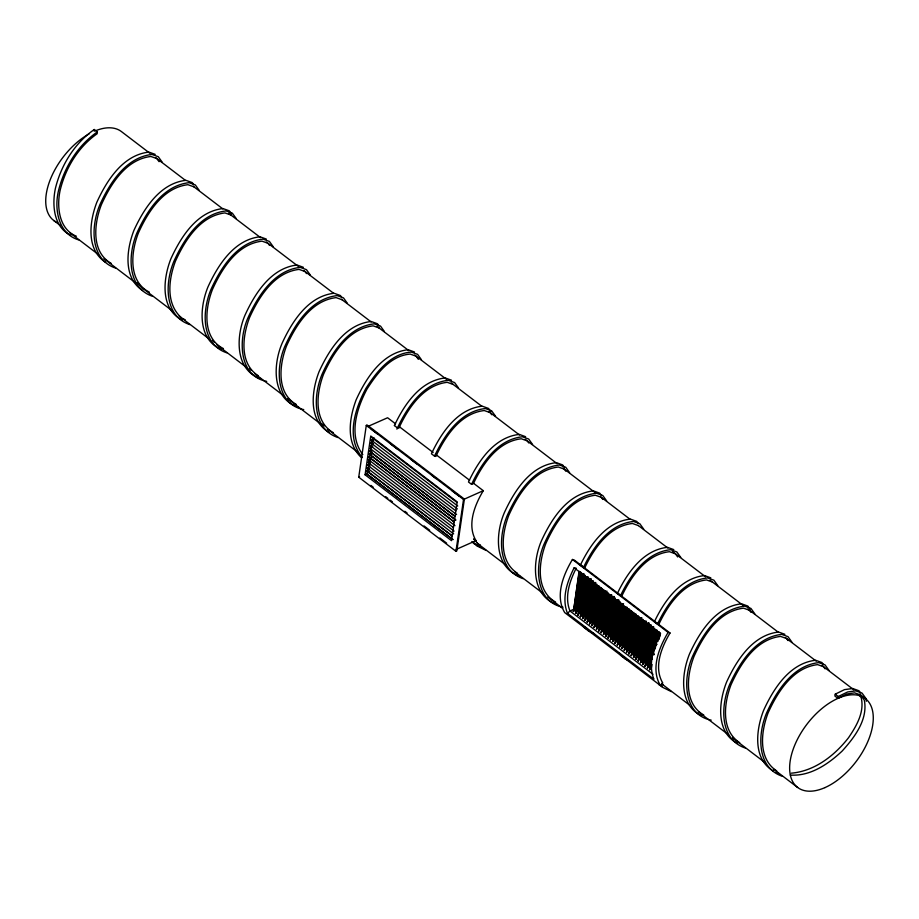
<?xml version="1.0" encoding="UTF-8"?>
<svg xmlns="http://www.w3.org/2000/svg" width="919" height="919" viewBox="0 0 919 919"><rect width="100%" height="100%" fill="white"/><g stroke="black" fill="none" stroke-linecap="round" stroke-linejoin="round"><path stroke-width="1.38" d="M94.255 131.233L94.289 129.499L97.38 131.842L97.138 133.749C78.172 147.051 65.548 168.051 60.126 190.359C56.61 206.649 58.793 229.141 76.369 236.217M358.732 477.191L366.29 425.382L367.152 425.003L464.382 499.109L456.823 550.918L455.962 551.297L358.732 477.191L359.593 476.812M365.084 474.801L370.748 436.008L457.168 501.877L451.516 540.671L365.084 474.801L367.6 473.687M455.962 551.297L463.521 499.488L483.279 490.689L473.021 482.877M580.578 571.813L575.156 609.044L573.479 611.468L579.05 571.388M573.479 611.468L579.315 571.48M573.215 611.388L574.88 608.964L579.108 579.992M579.51 577.235L580.107 573.1M582.899 573.571L577.465 610.813L575.799 613.237L581.359 573.157M575.799 613.237L581.635 573.238M577.04 606.54L577.637 602.404M579.05 592.755L579.452 589.998M579.855 587.23L580.257 584.473M575.535 613.145L577.201 610.721L578.2 603.829M578.602 601.072L582.635 573.49M585.219 575.34L579.786 612.571L578.12 615.006L583.887 573.536M578.12 615.006L583.944 575.007M577.844 614.914L579.51 612.491L584.748 576.627M587.528 577.098L582.095 614.34L580.429 616.764L586 576.684M580.429 616.764L586.265 576.764M580.165 616.683L581.83 614.248L586.46 582.531M586.862 579.774L587.264 577.017M589.849 578.867L584.415 616.109L582.749 618.533L588.516 577.063M582.749 618.533L588.585 578.533M582.474 618.441L584.139 616.017L585.552 606.368M585.954 603.599L589.378 580.153M592.158 580.636L586.724 617.867L585.058 620.291L590.825 578.832M585.058 620.291L591.101 578.924M586.862 615.018L591.687 581.922M594.478 582.393L589.045 619.636L587.379 622.06L593.146 580.601M587.379 622.06L593.214 582.06M587.103 621.968L588.769 619.544L589.171 616.787M589.573 614.03L591.997 597.476M592.399 594.719L594.007 583.691M596.787 584.162L591.354 621.393L589.688 623.829L595.259 583.737M589.688 623.829L595.73 582.451M591.285 619.934L594.708 596.488M595.11 593.731L596.316 585.449M599.108 585.92L593.674 623.162L592.008 625.586L597.568 585.506M592.008 625.586L597.844 585.587M593.8 620.314L593.674 623.162M594.202 617.557L598.637 587.218M601.417 587.689L595.983 624.931L594.317 627.355L599.889 587.264M594.317 627.355L600.153 587.356M595.914 623.461L599.337 600.015M599.739 597.258L600.946 588.976M603.737 589.458L598.303 626.689L596.638 629.113L602.198 589.033M596.638 629.113L602.473 589.125M603.266 590.745L598.303 626.689M606.046 591.216L600.612 628.458L598.947 630.882L604.518 590.802M598.947 630.882L604.782 590.883M600.544 626.988L602.967 610.434M603.369 607.677L605.782 591.135M608.367 592.985L602.933 630.216L601.267 632.651L607.034 591.181M601.267 632.651L607.103 592.652M607.689 595.65L602.933 630.216M610.675 594.742L605.242 631.985L603.576 634.409L609.148 594.329M603.576 634.409L609.412 594.409M605.173 630.514L607.597 613.972M607.999 611.204L610.411 594.662M612.996 596.511L607.562 633.754L605.897 636.178L611.663 594.708M605.897 636.178L611.732 596.178M605.621 636.086L607.298 633.662L612.72 596.42M615.305 598.28L609.883 635.511L608.206 637.935L613.972 596.477M608.206 637.935L614.248 596.569M609.814 634.041L615.041 598.189M617.625 600.038L612.192 637.281L610.526 639.704L616.086 599.625M610.526 639.704L616.362 599.705M610.25 639.613L611.928 637.189L617.35 599.958M619.934 601.807L614.512 639.038L612.835 641.473L618.602 600.004M612.835 641.473L618.878 600.096M614.443 637.579L619.67 601.715M622.255 603.565L616.821 640.807L615.156 643.231L620.716 603.151M615.156 643.231L620.991 603.232M614.891 643.139L616.557 640.715L621.382 607.62M624.369 606.712L619.142 642.576L617.476 645L623.036 604.909M617.476 645L623.507 603.622M617.2 644.908L618.866 642.484L620.474 631.445M620.876 628.688L624.104 606.62M626.884 607.103L621.451 644.334L619.785 646.758L625.357 606.678M619.785 646.758L625.621 606.77M619.521 646.677L621.187 644.253L623.197 630.457M623.599 627.7L626.413 608.389M629.205 608.86L623.771 646.103L622.106 648.527L627.666 608.447M622.106 648.527L627.941 608.527M621.83 648.435L623.496 646.011L628.734 610.159M631.514 610.63L626.08 647.861L624.415 650.296L629.986 610.205M624.415 650.296L630.25 610.296M624.15 650.204L625.816 647.78L627.826 633.984M628.228 631.227L631.043 611.916M633.834 612.387L628.401 649.63L626.735 652.053L632.295 611.974M626.735 652.053L632.571 612.054M626.459 651.962L628.125 649.538L633.363 613.685M636.143 614.156L630.71 651.399L629.044 653.823L634.615 613.731M629.044 653.823L634.88 613.823M628.78 653.731L630.445 651.307L631.445 644.414M631.847 641.657L634.271 625.104M634.673 622.347L635.672 615.443M638.464 615.925L633.03 653.156L631.364 655.58L636.924 615.5M631.364 655.58L637.2 615.592M631.089 655.5L632.754 653.076L636.982 624.104M637.384 621.347L637.993 617.212M640.773 617.683L635.339 654.925L633.673 657.349L639.245 617.269M633.673 657.349L639.509 617.35M633.409 657.257L635.075 654.833L636.074 647.941M636.476 645.184L640.509 617.602M643.093 619.452L637.66 656.683L635.994 659.118L641.761 617.648M635.994 659.118L641.83 619.119M635.718 659.026L637.384 656.603L641.611 627.631M642.013 624.874L642.622 620.739M645.402 621.21L639.969 658.452L638.303 660.876L643.874 620.796M638.303 660.876L644.139 620.876M638.039 660.784L639.704 658.36L645.138 621.129M647.723 622.979L642.289 660.221L640.623 662.645L646.39 621.175M640.623 662.645L646.459 622.645M640.348 662.553L642.013 660.129L647.252 624.265M650.032 624.748L644.598 661.979L642.932 664.403L648.699 622.944M642.932 664.403L648.975 623.036M644.736 659.13L649.561 626.034M652.352 626.505L646.919 663.748L645.253 666.172L651.02 624.702M645.253 666.172L651.089 626.172M644.977 666.08L646.654 663.656L649.871 641.588M650.273 638.831L651.881 627.803M654.661 628.274L649.239 665.505L647.562 667.941L653.133 627.849M647.562 667.941L653.604 626.563M649.365 662.668L654.19 629.561M651.95 664.517L651.548 667.274L649.607 669.606L655.442 629.618M649.882 669.698L655.718 629.699M654.098 647.884L656.511 631.33M653.363 654.856L656.982 630.032M655.35 647.929L657.763 631.376M656.017 645.264L658.027 631.468M658.015 638.613L658.82 633.088M657.889 641.451L659.291 631.801M659.268 638.659L660.072 633.145M659.945 635.994L660.347 633.237M837.967 698.383L838.231 696.522L835.153 694.167L834.877 696.028L837.967 698.383L846.893 693.994L854.659 692.857L860.644 694.994L864.319 700.152C868.133 719.669 854.475 737.371 842.183 751.03C828.272 764.103 810.259 776.498 790.34 775.062M574.134 567.816C567.172 581.612 561.452 598.223 567.482 613.364L653.914 679.233C647.884 664.104 653.604 647.481 660.554 633.696L574.134 567.816L576.19 568.218C569.654 581.164 564.3 596.764 569.952 610.974L652.972 674.247M398.8 428.254C408.082 408.162 423.372 385.061 447.208 382.315L453.193 384.441M435.847 456.49C445.129 436.399 460.419 413.286 484.256 410.54L490.229 412.677L491.699 414.733M473.469 483.509C482.705 463.842 497.937 441.419 521.291 438.777L527.276 440.902L528.747 442.969M394.412 425.543C404.199 404.624 420.328 380.604 445.233 377.95L451.528 380.225M396.893 429.15C406.738 407.806 422.901 383.062 448.311 380.305L454.606 382.568L458.501 387.99M434.538 456.123C444.325 435.204 460.453 411.195 485.358 408.541L491.654 410.804L495.548 416.227M525.611 436.686L519.315 434.411C494.411 437.076 478.282 461.085 468.495 482.004L471.562 484.382C481.361 463.452 497.489 439.431 522.394 436.766L528.689 439.041L532.583 444.463M638.395 525.599L632.421 523.474C609.148 526.093 593.927 548.402 584.691 567.988L580.337 565.219C590.078 544.818 606.126 521.647 630.434 519.109L636.729 521.383L638.291 523.543M583.427 567.563C593.157 547.173 609.205 523.991 633.524 521.464L639.819 523.727L643.714 529.149M677.648 556.925L675.442 553.835L669.457 551.699C646.195 554.329 630.974 576.627 621.738 596.213L617.373 593.444C627.114 573.054 643.162 549.872 667.481 547.345L673.776 549.608M620.463 595.799C630.204 575.397 646.252 552.227 670.56 549.7L676.855 551.963L680.749 557.385M712.478 582.06L706.504 579.935C683.231 582.554 668.01 604.863 658.774 624.449L657.499 624.024C667.24 603.634 683.288 580.463 707.607 577.925L713.902 580.188L717.796 585.621M483.279 490.689C474.709 505.025 466.691 524.979 475.985 540.636L456.192 549.401M572.434 559.464C563.313 574.708 554.777 595.949 564.703 612.594L660.393 685.517L662.737 682.978C653.432 667.32 661.45 647.355 670.02 633.019L574.329 560.096L572.434 559.464L668.113 632.398L670.02 633.019M668.113 632.398C659.003 647.642 650.468 668.883 660.393 685.517M584.794 620.21L586.724 617.867M589.424 623.737L591.354 621.393M591.733 625.506L592.847 623.886M594.053 627.263L595.983 624.931M596.362 629.033L597.476 627.413M598.683 630.79L600.612 628.458M600.992 632.559L602.106 630.939M603.312 634.317L605.242 631.985M607.941 637.855L609.883 635.511M612.571 641.382L614.512 639.038M642.668 664.322L644.598 661.979M647.298 667.849L649.239 665.505M649.607 669.606L650.721 667.998M567.482 613.364L569.952 610.974L576.833 607.918M373.849 438.007L371.368 440.281L373.78 437.835M373.447 440.787L370.954 443.073L373.378 440.626M373.034 443.578L370.552 445.864L372.976 443.417M372.632 446.37L370.15 448.656L372.563 446.197M455.031 516.444L369.737 451.436L371.333 449.747M369.737 451.436L371.391 449.919M455.767 520.097L369.335 454.227L371.747 451.78M369.335 454.227L371.816 451.941M454.216 522.026L368.921 457.019L371.345 454.572M371 457.524L368.519 459.799L370.931 457.352M370.598 460.304L368.117 462.59L370.529 460.143M370.196 463.096L367.703 465.382L370.127 462.935M369.783 465.887L367.301 468.173L369.714 465.726M452.182 535.961L366.888 470.953L369.312 468.506M366.888 470.953L369.381 468.679M452.918 539.614L366.486 473.744L368.898 471.298M366.486 473.744L368.967 471.458M659.463 636.821L579.866 576.156L581.451 574.467M579.866 576.156L581.52 574.628M581.038 577.258L579.452 578.947L657.924 638.751M580.705 580.211L579.05 581.727L580.636 580.038M580.303 582.991L578.637 584.518L580.234 582.83M580.716 585.024L578.235 587.31L580.647 584.863M579.487 588.574L577.821 590.09L579.418 588.413M652.479 650.089L577.419 592.881L579.843 590.435M577.419 592.881L579.073 591.365M654.339 654.615L577.017 595.673L578.602 593.984M577.017 595.673L578.671 594.145M651.663 655.672L576.604 598.464L578.2 596.776M577.856 599.728L576.202 601.244L577.787 599.567M577.454 602.519L575.788 604.036L577.385 602.347M577.867 604.541L575.386 606.827L577.81 604.38M94.289 129.499C74.508 143.284 61.182 165.041 55.427 188.269C51.912 204.707 53.532 227.395 70.889 235.253M97.38 131.842L97.184 132.003C77.483 145.776 64.261 167.488 58.517 190.612C54.072 208.9 58.115 233.736 78.666 239.905M399.489 426.83L397.49 427.921L394.4 425.566M436.525 455.054L434.526 456.146L431.436 453.791C441.223 432.872 457.352 408.84 482.268 406.187L488.563 408.45L490.907 411.701M471.562 484.382L473.572 483.291M835.371 694.086L844.515 689.629L852.683 688.503L858.978 690.766L860.54 692.937M838.461 696.43L847.605 691.984L855.773 690.858L862.068 693.121L865.962 698.543L866.33 701.254M367.784 426.519L387.588 417.754L395.561 423.831M464.382 499.109L463.521 499.488L366.29 425.382M791.328 773.178C814.716 771.133 834.509 755.648 848.547 737.704C856.359 726.148 864.618 712.282 861.229 697.797L859.759 695.729M266.682 381.374C238.136 375.871 238.458 338.743 248.119 317.48C258.044 295.723 274.23 270.232 300.145 267.383L306.441 269.646L310.335 275.068M303.729 409.61C275.172 404.096 275.493 366.98 285.154 345.716C295.079 323.959 311.265 298.468 337.193 295.608L343.488 297.882L347.382 303.304M563.014 607.229C534.467 601.715 534.789 564.599 544.439 543.336C554.375 521.578 570.561 496.088 596.477 493.227L602.772 495.502L606.666 500.924M711.18 720.151C682.622 714.637 682.955 677.521 692.604 656.258C702.541 634.501 718.727 609.01 744.643 606.161L750.938 608.424L754.832 613.846M580.337 565.219L581.601 565.633M617.373 593.444L618.648 593.869M193.898 186.821L187.924 184.696C163.111 187.637 147.775 212.163 138.355 233.058C130.935 251.932 127.948 281.386 149.326 292.127M230.945 215.046L224.96 212.921C200.147 215.873 184.811 240.399 175.403 261.295C168.568 279.468 165.477 303.994 181.824 318.123M342.063 299.743L336.09 297.618C311.277 300.57 295.941 325.096 286.521 345.981C279.307 364.625 276.114 393.01 296.355 404.486M379.11 327.98L373.125 325.854C348.312 328.795 332.977 353.321 323.568 374.217C316.354 392.85 313.161 421.235 333.39 432.723M155.196 154.369L148.901 152.106C122.974 154.955 106.788 180.446 96.863 202.203C89.476 221.284 85.846 249.52 105.582 262.329M266.315 239.066L260.02 236.792C234.104 239.652 217.918 265.143 207.981 286.9C199.653 307.049 197.08 339.525 221.399 349.323M303.362 267.291L297.067 265.028C271.139 267.877 254.954 293.379 245.028 315.125C236.045 336.09 234.586 370.001 260.789 378.72M414.48 351.988L408.185 349.725C382.27 352.574 366.084 378.065 356.147 399.822C349.254 418.214 345.487 443.107 361.649 457.823M710.812 577.844L704.517 575.57C680.209 578.108 664.161 601.279 654.42 621.681L657.499 624.024M784.895 634.305L778.6 632.042C752.672 634.891 736.487 660.382 726.561 682.139C718.784 701.645 715.441 732.271 737.624 743.414M111.153 263.339C90.912 251.852 94.106 223.466 101.32 204.834C110.728 183.938 126.064 159.412 150.877 156.46L156.862 158.585L159.067 161.687M115.714 268.141C89.499 259.422 90.97 225.511 99.953 204.558C109.878 182.801 126.064 157.31 151.98 154.449L158.275 156.724L162.181 162.146M142.629 290.553C122.882 277.756 126.512 249.508 133.898 230.439C143.835 208.682 160.021 183.191 185.937 180.331L192.232 182.594L193.794 184.765M152.749 296.377C126.546 287.658 128.005 253.747 136.988 232.783C146.914 211.037 163.1 185.535 189.027 182.686L195.322 184.949L199.216 190.371M182.961 318.675L185.224 319.801M182.008 319.938C159.826 308.795 163.157 278.17 170.945 258.664C180.871 236.907 197.057 211.416 222.984 208.567L229.279 210.83L231.611 214.081M189.796 324.602C163.582 315.883 165.052 281.972 174.036 261.019C183.961 239.262 200.147 213.771 226.063 210.922L232.358 213.185L236.263 218.607M223.409 348.588C202.031 337.859 205.017 308.393 212.438 289.519C221.858 268.624 237.194 244.098 262.007 241.157L267.98 243.282L269.451 245.35M226.832 352.839C200.629 344.12 202.088 310.208 211.071 289.255C220.997 267.498 237.182 242.007 263.11 239.147L269.405 241.41L273.299 246.832M258.182 375.699C239.158 363.384 242.432 336.205 249.486 317.756C258.894 296.86 274.23 272.334 299.043 269.393L305.028 271.519L306.498 273.575M297.825 406.945C271.622 398.226 273.081 364.315 282.064 343.361C292.001 321.604 308.187 296.113 334.102 293.264L340.398 295.527L341.96 297.699M329.002 432.286C308.003 420.362 311.541 390.851 319.111 371.586C329.036 349.84 345.222 324.35 371.15 321.489L377.445 323.752L378.996 325.923M337.951 437.536C311.748 428.817 313.207 394.906 322.201 373.941C332.127 352.195 348.312 326.693 374.228 323.844L380.523 326.107L384.418 331.529M480.419 545.093L478.156 543.968L473.928 539.281M480.683 546.954L473.653 543.485L471.906 541.544M486.117 550.458L476.731 545.84L473.251 541.946M517.466 573.318C498.443 561.004 501.728 533.824 508.77 515.375C518.19 494.479 533.525 469.954 558.338 467.013L564.312 469.138L565.782 471.194M520.074 576.339C493.871 567.62 495.33 533.709 504.313 512.745C514.249 490.999 530.435 465.496 556.351 462.648L562.646 464.911L564.209 467.082M523.164 578.683C496.961 569.964 498.42 536.053 507.403 515.099C517.328 493.342 533.514 467.851 559.441 465.003L565.736 467.266L569.631 472.688M555.639 602.117C535.398 590.618 538.603 562.233 545.806 543.6C555.225 522.716 570.561 498.19 595.374 495.238L601.359 497.363L602.83 499.431M557.109 604.564C530.906 595.845 532.377 561.934 541.36 540.981C551.285 519.224 567.471 493.733 593.398 490.884L599.693 493.147L601.244 495.318M587.115 629.331L584.771 628.182L581.463 624.495M593.72 633.421L587.861 630.537L584.553 626.85M625.334 658.142L621.818 656.407L618.498 652.72M629.595 661.071L624.897 658.762L623.243 656.924M658.854 684.644L662.369 686.378M671.329 691.616L661.944 686.998L658.636 683.311M703.805 715.039C683.564 703.552 686.769 675.166 693.971 656.534C703.391 635.638 718.727 611.112 743.54 608.171L749.525 610.296L750.995 612.353M701.76 715.763C678.475 705.321 681.484 673.707 689.526 653.903C699.451 632.146 715.637 606.655 741.553 603.806L747.859 606.069L750.191 609.331M739.715 742.713C720.691 730.387 723.977 703.207 731.019 684.758C740.438 663.863 755.774 639.337 780.576 636.396L786.561 638.521L788.031 640.589M745.401 748.077C719.198 739.358 720.668 705.447 729.652 684.483C739.577 662.737 755.763 637.246 781.69 634.386L787.985 636.66L791.879 642.082M773.499 771.064C752.489 759.128 756.038 729.629 763.609 710.364C773.534 688.618 789.72 663.116 815.635 660.267L821.942 662.53L823.493 664.701M775.843 772.224L779.358 773.959M782.448 776.314C756.245 767.583 757.704 733.672 766.687 712.719C776.624 690.962 792.81 665.471 818.726 662.622L825.021 664.885L828.915 670.307M776.75 770.938C757.727 758.623 761.012 731.444 768.054 712.995C777.474 692.099 792.81 667.573 817.623 664.632L823.608 666.757L825.067 668.825M149.889 153.278L121.365 131.532A55.875 30.867 -52.7 0 0 95.392 130.82M155.598 157.62L185.259 180.227M193.243 186.316L222.915 208.935M228.613 213.277L260.559 237.63M266.269 241.973L298.216 266.326M303.913 270.668L333.586 293.276M341.569 299.364L371.23 321.983M376.939 326.325L408.886 350.679M414.595 355.021L446.542 379.375M451.103 382.855L481.912 406.336M488.759 411.551L519.557 435.032M525.266 439.374L557.213 463.727M562.922 468.07L594.869 492.423M600.566 496.765L630.239 519.384M638.223 525.461L667.883 548.08M672.455 551.549L705.539 576.776M710.1 580.257L743.195 605.472M747.756 608.952L778.565 632.433M785.4 637.648L816.21 661.129M821.919 665.471L853.866 689.824M859.564 694.167L865.273 698.52M398.972 426.439L433.148 452.493M435.434 454.227L469.609 480.269M659.808 633.88L580.199 573.203L659.876 634.041M579.797 575.995L659.394 636.66M579.384 578.775L658.992 639.452M578.981 581.566L656.373 640.669M578.568 584.358L657.108 644.322M371.207 429.127L378.042 434.331M390.575 443.877L397.41 449.092M411.08 459.511L416.767 463.854M431.585 475.134L436.134 478.615M452.091 490.769L458.926 495.973M578.166 587.149L655.569 646.252M577.764 589.929L655.155 649.032M577.35 592.721L652.41 649.928M457.065 502.509L371.77 437.501M576.948 595.512L654.282 654.443M371.299 440.121L457.731 505.99M651.594 655.5L576.604 598.464M370.897 442.912L457.386 508.942M576.133 601.083L652.398 659.325M370.483 445.704L455.847 510.872M575.731 603.875L650.847 661.243M370.081 448.483L456.571 514.525M575.317 606.666L651.582 664.896M369.668 451.275L454.962 516.283M369.266 454.066L455.698 519.936M454.147 521.854L368.921 457.019M473.71 538.902L475.985 540.636M368.45 459.638L454.951 525.679M53.727 220.48L60.574 225.695M69.695 232.656L97.081 253.529M103.927 258.744L137.011 283.96M141.583 287.44L172.381 310.921M179.228 316.136L207.751 337.882M216.884 344.832L245.407 366.578M254.54 373.528L283.063 395.273M287.624 398.754L320.708 423.969M327.555 429.184L357.227 451.792M477.03 543.106L505.553 564.84M514.674 571.802L542.061 592.675M547.77 597.017L562.6 608.332M661.864 683.977L689.25 704.85M698.371 711.811L726.895 733.546M732.604 737.9L764.551 762.242M773.672 769.203L797.635 787.468M368.048 462.429L453.4 527.598M367.634 465.221L454.066 531.09M367.232 468.001L453.664 533.882M366.819 470.792L452.114 535.8M366.417 473.584L452.849 539.453M370.897 485.427L373.16 487.15M385.601 496.628L387.864 498.351M390.115 500.074L392.379 501.797M404.819 511.274L407.083 512.997M424.038 525.932L429.69 530.24M439.868 537.994L446.645 543.163M732.673 737.36L734.361 739.232M661.76 683.345L663.357 685.126M362.81 454.583C348.175 435.422 356.698 408.427 366.98 389.128C376.87 373.573 390.311 355.699 410.173 354.079L416.146 356.204L418.352 359.306M322.684 423.992L324.373 425.876M288.175 398.582L289.864 400.454M249.44 368.473L251.128 370.346M212.404 340.237L214.093 342.121M137.471 282.845L141.698 287.532M362.12 457.26C345.716 437.559 355.021 408.553 365.946 388.346C376.342 372.161 390.518 353.597 411.275 352.08L417.571 354.343L421.465 359.766M55.99 221.927A55.875 30.867 -52.7 0 1 49.833 180.721A55.875 30.867 -52.7 0 1 89.212 133.818M824.952 787.606A55.875 30.867 -52.7 0 0 870.488 704.85A55.875 30.867 -52.7 0 0 798.921 736.521A55.875 30.867 -52.7 0 0 824.952 787.606"/></g></svg>
